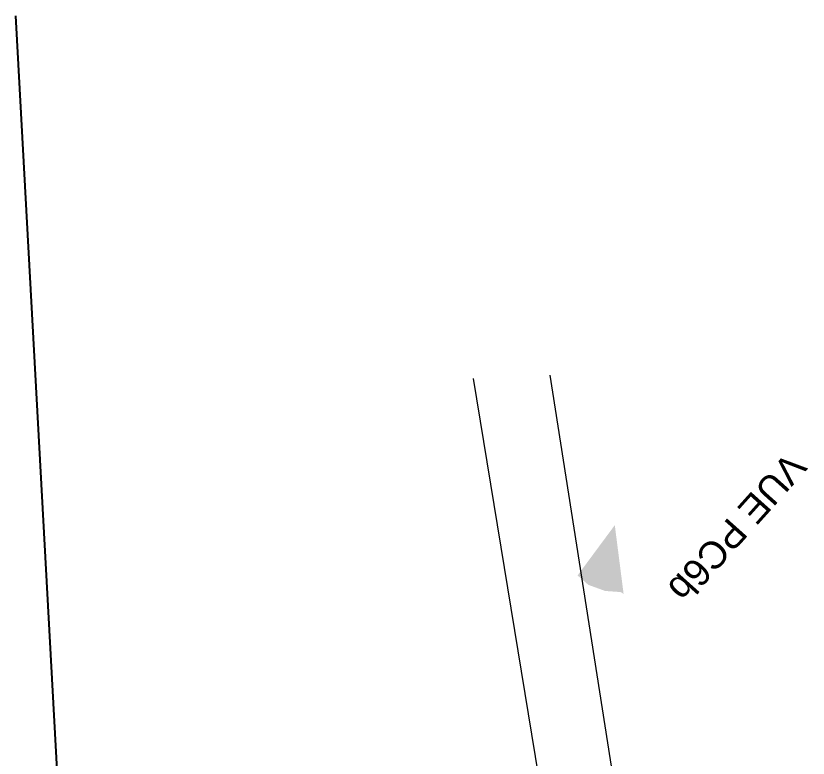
# Model space of a CAD drawing. Header units: metres. Extents: x -2858 to 512, y -1995 to 1252.
# Drawn here: x -444.9 to -391.1, y 4.5 to 54.9 of the extents above; entities that cross this region are included whole.
import ezdxf
from ezdxf.enums import TextEntityAlignment as Align

# ---------------------------------------------------------------- set-up
doc = ezdxf.new("R2010")
doc.units = ezdxf.units.M
for name, color, linetype in [('1002 RES HTA TXT', 1, 'Continuous'), ('Calque commun', 7, 'Continuous'), ('Textes', 7, 'Continuous')]:
    doc.layers.add(name, color=color, linetype=linetype)
doc.styles.add('Arial32', font='arial.ttf', dxfattribs={"height": 1.84314})

msp = doc.modelspace()

# ---------------------------------------------------------------- hatches: boundary and pattern name
at = {"layer": 'Calque commun', "linetype": 'Continuous', "lineweight": 18}
msp.add_hatch(color=18, dxfattribs=at).paths.add_polyline_path([(-404.228, 20.323), (-403.291, 13.022), (-404.228, 20.323), (-408.517, 14.533), (-406.758, 16.907), (-406.021, 16.265), (-404.885, 15.853), (-403.83, 15.777), (-403.629, 15.653)])

# ---------------------------------------------------------------- linework, layer by layer
at = {"layer": '1002 RES HTA TXT', "color": 3, "flags": 128}
msp.add_lwpolyline([(-425.831, -293.554), (-444.94, 54.941)], dxfattribs=at)
at = {"layer": 'Calque commun', "color": 7, "linetype": 'Continuous', "lineweight": 9}
for p, q in [((-403.271, -33.951), (-413.843, 30.303)), ((-403.69, -0.887), (-408.622, 30.511))]:
    msp.add_line(p, q, dxfattribs=at)

# ---------------------------------------------------------------- texts
at = {"layer": 'Textes', "color": 5, "linetype": 'ByBlock', "lineweight": -2, "style": 'Arial32'}
msp.add_text('VUE PC6b', height=1.8431, rotation=228.1618, dxfattribs=at).set_placement((-392.862, 25.78), align=Align.BOTTOM_LEFT)

doc.saveas('drawing.dxf')
